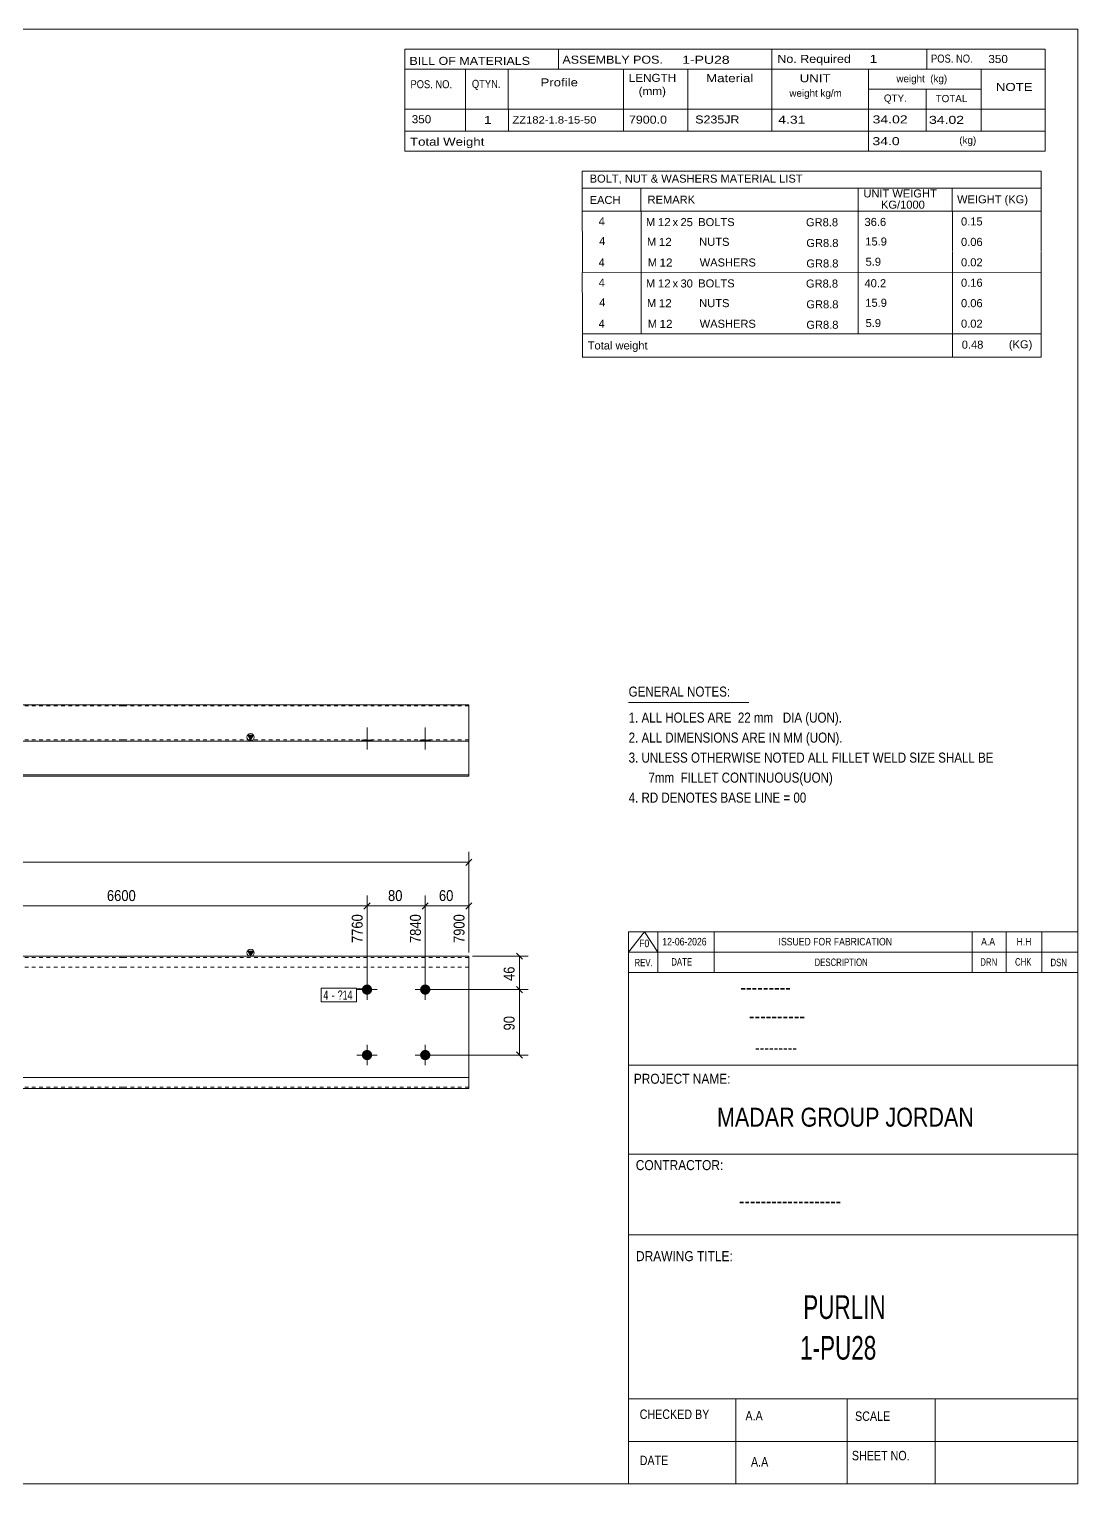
# Model space of a CAD drawing. Header units: millimetres. Extents: x 2 to 579, y 1 to 405.
# Drawn here: x 290.7 to 579, y 5 to 405 of the extents above; entities that cross this region are included whole.
import ezdxf

# ---------------------------------------------------------------- set-up
doc = ezdxf.new("R2010")
doc.units = ezdxf.units.MM
doc.linetypes.add('XKITLINE00', pattern=[0])
doc.linetypes.add('XKITLINE01', pattern=[4, 1, -1, 1, -1])
for name, color, linetype, lineweight in [('Bolt', 3, 'Continuous', 0), ('BoltMark', 7, 'Continuous', 0), ('Dimensions', 7, 'Continuous', 0), ('DrawingSheet', 5, 'Continuous', 0), ('OtherObjectType', 7, 'Continuous', 0), ('Part', 2, 'Continuous', 0)]:
    doc.layers.add(name, color=color, linetype=linetype, lineweight=lineweight)
doc.styles.add('@ARIAL_UNICODE_MS_BOLD', font='ARIAL.TTF')
doc.styles.add('ARIAL', font='ARIAL.TTF')
doc.styles.add('ARIAL_NARROW', font='ARIALN.TTF')
doc.styles.add('COMIC_SANS_MS_BOLD', font='COMICBD.TTF')
doc.styles.add('SWIS721_EX_BT', font='ARIAL.TTF')
doc.styles.add('SWISSE', font='ARIAL.TTF')

# ---------------------------------------------------------------- blocks, each defined once
blk = doc.blocks.new('*A1')
at = {"layer": 'Bolt'}
for points in [[(384.99, 140.88), (384.99, 140.84), (384.98, 140.81), (384.98, 140.77), (384.98, 140.74), (384.97, 140.7), (384.97, 140.67), (384.96, 140.64), (384.95, 140.6), (384.95, 140.57), (384.94, 140.54), (384.93, 140.5), (384.92, 140.47), (384.91, 140.44), (384.89, 140.41), (384.88, 140.37), (384.87, 140.34), (384.85, 140.31), (384.84, 140.28), (384.82, 140.25), (384.81, 140.22), (384.79, 140.19), (384.77, 140.16), (384.75, 140.13), (384.73, 140.1), (384.71, 140.08), (384.69, 140.05), (384.67, 140.02), (384.65, 140), (384.63, 139.97), (384.6, 139.94), (384.58, 139.92), (384.55, 139.9), (384.53, 139.87), (384.5, 139.85), (384.48, 139.83), (384.45, 139.81), (384.42, 139.79), (384.39, 139.77), (384.37, 139.75), (384.34, 139.73), (384.31, 139.71), (384.28, 139.69), (384.25, 139.68), (384.22, 139.66), (384.19, 139.64), (384.16, 139.63), (384.12, 139.62), (384.09, 139.6), (384.06, 139.59), (384.03, 139.58), (383.99, 139.57), (383.96, 139.56), (383.93, 139.55), (383.89, 139.54), (383.86, 139.54), (383.83, 139.53), (383.79, 139.53), (383.76, 139.52), (383.73, 139.52), (383.69, 139.51), (383.66, 139.51), (383.62, 139.51), (383.59, 139.51), (383.55, 139.51), (383.52, 139.51), (383.48, 139.51), (383.45, 139.52), (383.42, 139.52), (383.38, 139.53), (383.35, 139.53), (383.31, 139.54), (383.28, 139.54), (383.25, 139.55), (383.21, 139.56), (383.18, 139.57), (383.15, 139.58), (383.12, 139.59), (383.08, 139.6), (383.05, 139.62), (383.02, 139.63), (382.99, 139.64), (382.96, 139.66), (382.93, 139.68), (382.9, 139.69), (382.87, 139.71), (382.84, 139.73), (382.81, 139.75), (382.78, 139.77), (382.75, 139.79), (382.73, 139.81), (382.7, 139.83), (382.67, 139.85), (382.65, 139.87), (382.62, 139.9), (382.6, 139.92), (382.57, 139.94), (382.55, 139.97), (382.53, 140), (382.51, 140.02), (382.48, 140.05), (382.46, 140.08), (382.44, 140.1), (382.42, 140.13), (382.41, 140.16), (382.39, 140.19), (382.37, 140.22), (382.35, 140.25), (382.34, 140.28), (382.32, 140.31), (382.31, 140.34), (382.29, 140.37), (382.28, 140.41), (382.27, 140.44), (382.26, 140.47), (382.25, 140.5), (382.24, 140.54), (382.23, 140.57), (382.22, 140.6), (382.21, 140.64), (382.21, 140.67), (382.2, 140.7), (382.2, 140.74), (382.19, 140.77), (382.19, 140.81), (382.19, 140.84), (382.19, 140.88), (382.19, 140.91), (382.19, 140.94), (382.19, 140.98), (382.19, 141.01), (382.19, 141.05), (382.2, 141.08), (382.2, 141.12), (382.21, 141.15), (382.21, 141.18), (382.22, 141.22), (382.23, 141.25), (382.24, 141.28), (382.25, 141.32), (382.26, 141.35), (382.27, 141.38), (382.28, 141.41), (382.29, 141.45), (382.31, 141.48), (382.32, 141.51), (382.34, 141.54), (382.35, 141.57), (382.37, 141.6), (382.39, 141.63), (382.41, 141.66), (382.42, 141.69), (382.44, 141.72), (382.46, 141.74), (382.48, 141.77), (382.51, 141.8), (382.53, 141.82), (382.55, 141.85), (382.57, 141.88), (382.6, 141.9), (382.62, 141.92), (382.65, 141.95), (382.67, 141.97), (382.7, 141.99), (382.73, 142.01), (382.75, 142.03), (382.78, 142.05), (382.81, 142.07), (382.84, 142.09), (382.87, 142.11), (382.9, 142.13), (382.93, 142.14), (382.96, 142.16), (382.99, 142.18), (383.02, 142.19), (383.05, 142.2), (383.08, 142.22), (383.12, 142.23), (383.15, 142.24), (383.18, 142.25), (383.21, 142.26), (383.25, 142.27), (383.28, 142.28), (383.31, 142.28), (383.35, 142.29), (383.38, 142.29), (383.42, 142.3), (383.45, 142.3), (383.48, 142.31), (383.52, 142.31), (383.55, 142.31), (383.59, 142.31), (383.62, 142.31), (383.66, 142.31), (383.69, 142.31), (383.73, 142.3), (383.76, 142.3), (383.79, 142.29), (383.83, 142.29), (383.86, 142.28), (383.89, 142.28), (383.93, 142.27), (383.96, 142.26), (383.99, 142.25), (384.03, 142.24), (384.06, 142.23), (384.09, 142.22), (384.12, 142.2), (384.16, 142.19), (384.19, 142.18), (384.22, 142.16), (384.25, 142.14), (384.28, 142.13), (384.31, 142.11), (384.34, 142.09), (384.37, 142.07), (384.39, 142.05), (384.42, 142.03), (384.45, 142.01), (384.48, 141.99), (384.5, 141.97), (384.53, 141.95), (384.55, 141.92), (384.58, 141.9), (384.6, 141.88), (384.63, 141.85), (384.65, 141.82), (384.67, 141.8), (384.69, 141.77), (384.71, 141.74), (384.73, 141.72), (384.75, 141.69), (384.77, 141.66), (384.79, 141.63), (384.81, 141.6), (384.82, 141.57), (384.84, 141.54), (384.85, 141.51), (384.87, 141.48), (384.88, 141.45), (384.89, 141.41), (384.91, 141.38), (384.92, 141.35), (384.93, 141.32), (384.94, 141.28), (384.95, 141.25), (384.95, 141.22), (384.96, 141.18), (384.97, 141.15), (384.97, 141.12), (384.98, 141.08), (384.98, 141.05), (384.98, 141.01), (384.99, 140.98), (384.99, 140.94), (384.99, 140.91)], [(400.99, 140.88), (400.99, 140.84), (400.98, 140.81), (400.98, 140.77), (400.98, 140.74), (400.97, 140.7), (400.97, 140.67), (400.96, 140.64), (400.95, 140.6), (400.95, 140.57), (400.94, 140.54), (400.93, 140.5), (400.92, 140.47), (400.91, 140.44), (400.89, 140.41), (400.88, 140.37), (400.87, 140.34), (400.85, 140.31), (400.84, 140.28), (400.82, 140.25), (400.81, 140.22), (400.79, 140.19), (400.77, 140.16), (400.75, 140.13), (400.73, 140.1), (400.71, 140.08), (400.69, 140.05), (400.67, 140.02), (400.65, 140), (400.63, 139.97), (400.6, 139.94), (400.58, 139.92), (400.55, 139.9), (400.53, 139.87), (400.5, 139.85), (400.48, 139.83), (400.45, 139.81), (400.42, 139.79), (400.39, 139.77), (400.37, 139.75), (400.34, 139.73), (400.31, 139.71), (400.28, 139.69), (400.25, 139.68), (400.22, 139.66), (400.19, 139.64), (400.16, 139.63), (400.12, 139.62), (400.09, 139.6), (400.06, 139.59), (400.03, 139.58), (399.99, 139.57), (399.96, 139.56), (399.93, 139.55), (399.89, 139.54), (399.86, 139.54), (399.83, 139.53), (399.79, 139.53), (399.76, 139.52), (399.73, 139.52), (399.69, 139.51), (399.66, 139.51), (399.62, 139.51), (399.59, 139.51), (399.55, 139.51), (399.52, 139.51), (399.48, 139.51), (399.45, 139.52), (399.42, 139.52), (399.38, 139.53), (399.35, 139.53), (399.31, 139.54), (399.28, 139.54), (399.25, 139.55), (399.21, 139.56), (399.18, 139.57), (399.15, 139.58), (399.12, 139.59), (399.08, 139.6), (399.05, 139.62), (399.02, 139.63), (398.99, 139.64), (398.96, 139.66), (398.93, 139.68), (398.9, 139.69), (398.87, 139.71), (398.84, 139.73), (398.81, 139.75), (398.78, 139.77), (398.75, 139.79), (398.73, 139.81), (398.7, 139.83), (398.67, 139.85), (398.65, 139.87), (398.62, 139.9), (398.6, 139.92), (398.57, 139.94), (398.55, 139.97), (398.53, 140), (398.51, 140.02), (398.48, 140.05), (398.46, 140.08), (398.44, 140.1), (398.42, 140.13), (398.41, 140.16), (398.39, 140.19), (398.37, 140.22), (398.35, 140.25), (398.34, 140.28), (398.32, 140.31), (398.31, 140.34), (398.29, 140.37), (398.28, 140.41), (398.27, 140.44), (398.26, 140.47), (398.25, 140.5), (398.24, 140.54), (398.23, 140.57), (398.22, 140.6), (398.21, 140.64), (398.21, 140.67), (398.2, 140.7), (398.2, 140.74), (398.19, 140.77), (398.19, 140.81), (398.19, 140.84), (398.19, 140.88), (398.19, 140.91), (398.19, 140.94), (398.19, 140.98), (398.19, 141.01), (398.19, 141.05), (398.2, 141.08), (398.2, 141.12), (398.21, 141.15), (398.21, 141.18), (398.22, 141.22), (398.23, 141.25), (398.24, 141.28), (398.25, 141.32), (398.26, 141.35), (398.27, 141.38), (398.28, 141.41), (398.29, 141.45), (398.31, 141.48), (398.32, 141.51), (398.34, 141.54), (398.35, 141.57), (398.37, 141.6), (398.39, 141.63), (398.41, 141.66), (398.42, 141.69), (398.44, 141.72), (398.46, 141.74), (398.48, 141.77), (398.51, 141.8), (398.53, 141.82), (398.55, 141.85), (398.57, 141.88), (398.6, 141.9), (398.62, 141.92), (398.65, 141.95), (398.67, 141.97), (398.7, 141.99), (398.73, 142.01), (398.75, 142.03), (398.78, 142.05), (398.81, 142.07), (398.84, 142.09), (398.87, 142.11), (398.9, 142.13), (398.93, 142.14), (398.96, 142.16), (398.99, 142.18), (399.02, 142.19), (399.05, 142.2), (399.08, 142.22), (399.12, 142.23), (399.15, 142.24), (399.18, 142.25), (399.21, 142.26), (399.25, 142.27), (399.28, 142.28), (399.31, 142.28), (399.35, 142.29), (399.38, 142.29), (399.42, 142.3), (399.45, 142.3), (399.48, 142.31), (399.52, 142.31), (399.55, 142.31), (399.59, 142.31), (399.62, 142.31), (399.66, 142.31), (399.69, 142.31), (399.73, 142.3), (399.76, 142.3), (399.79, 142.29), (399.83, 142.29), (399.86, 142.28), (399.89, 142.28), (399.93, 142.27), (399.96, 142.26), (399.99, 142.25), (400.03, 142.24), (400.06, 142.23), (400.09, 142.22), (400.12, 142.2), (400.16, 142.19), (400.19, 142.18), (400.22, 142.16), (400.25, 142.14), (400.28, 142.13), (400.31, 142.11), (400.34, 142.09), (400.37, 142.07), (400.39, 142.05), (400.42, 142.03), (400.45, 142.01), (400.48, 141.99), (400.5, 141.97), (400.53, 141.95), (400.55, 141.92), (400.58, 141.9), (400.6, 141.88), (400.63, 141.85), (400.65, 141.82), (400.67, 141.8), (400.69, 141.77), (400.71, 141.74), (400.73, 141.72), (400.75, 141.69), (400.77, 141.66), (400.79, 141.63), (400.81, 141.6), (400.82, 141.57), (400.84, 141.54), (400.85, 141.51), (400.87, 141.48), (400.88, 141.45), (400.89, 141.41), (400.91, 141.38), (400.92, 141.35), (400.93, 141.32), (400.94, 141.28), (400.95, 141.25), (400.95, 141.22), (400.96, 141.18), (400.97, 141.15), (400.97, 141.12), (400.98, 141.08), (400.98, 141.05), (400.98, 141.01), (400.99, 140.98), (400.99, 140.94), (400.99, 140.91)], [(384.99, 122.88), (384.99, 122.84), (384.98, 122.81), (384.98, 122.77), (384.98, 122.74), (384.97, 122.7), (384.97, 122.67), (384.96, 122.64), (384.95, 122.6), (384.95, 122.57), (384.94, 122.54), (384.93, 122.5), (384.92, 122.47), (384.91, 122.44), (384.89, 122.41), (384.88, 122.37), (384.87, 122.34), (384.85, 122.31), (384.84, 122.28), (384.82, 122.25), (384.81, 122.22), (384.79, 122.19), (384.77, 122.16), (384.75, 122.13), (384.73, 122.1), (384.71, 122.08), (384.69, 122.05), (384.67, 122.02), (384.65, 122), (384.63, 121.97), (384.6, 121.94), (384.58, 121.92), (384.55, 121.9), (384.53, 121.87), (384.5, 121.85), (384.48, 121.83), (384.45, 121.81), (384.42, 121.79), (384.39, 121.77), (384.37, 121.75), (384.34, 121.73), (384.31, 121.71), (384.28, 121.69), (384.25, 121.68), (384.22, 121.66), (384.19, 121.64), (384.16, 121.63), (384.12, 121.62), (384.09, 121.6), (384.06, 121.59), (384.03, 121.58), (383.99, 121.57), (383.96, 121.56), (383.93, 121.55), (383.89, 121.54), (383.86, 121.54), (383.83, 121.53), (383.79, 121.53), (383.76, 121.52), (383.73, 121.52), (383.69, 121.51), (383.66, 121.51), (383.62, 121.51), (383.59, 121.51), (383.55, 121.51), (383.52, 121.51), (383.48, 121.51), (383.45, 121.52), (383.42, 121.52), (383.38, 121.53), (383.35, 121.53), (383.31, 121.54), (383.28, 121.54), (383.25, 121.55), (383.21, 121.56), (383.18, 121.57), (383.15, 121.58), (383.12, 121.59), (383.08, 121.6), (383.05, 121.62), (383.02, 121.63), (382.99, 121.64), (382.96, 121.66), (382.93, 121.68), (382.9, 121.69), (382.87, 121.71), (382.84, 121.73), (382.81, 121.75), (382.78, 121.77), (382.75, 121.79), (382.73, 121.81), (382.7, 121.83), (382.67, 121.85), (382.65, 121.87), (382.62, 121.9), (382.6, 121.92), (382.57, 121.94), (382.55, 121.97), (382.53, 122), (382.51, 122.02), (382.48, 122.05), (382.46, 122.08), (382.44, 122.1), (382.42, 122.13), (382.41, 122.16), (382.39, 122.19), (382.37, 122.22), (382.35, 122.25), (382.34, 122.28), (382.32, 122.31), (382.31, 122.34), (382.29, 122.37), (382.28, 122.41), (382.27, 122.44), (382.26, 122.47), (382.25, 122.5), (382.24, 122.54), (382.23, 122.57), (382.22, 122.6), (382.21, 122.64), (382.21, 122.67), (382.2, 122.7), (382.2, 122.74), (382.19, 122.77), (382.19, 122.81), (382.19, 122.84), (382.19, 122.88), (382.19, 122.91), (382.19, 122.94), (382.19, 122.98), (382.19, 123.01), (382.19, 123.05), (382.2, 123.08), (382.2, 123.12), (382.21, 123.15), (382.21, 123.18), (382.22, 123.22), (382.23, 123.25), (382.24, 123.28), (382.25, 123.32), (382.26, 123.35), (382.27, 123.38), (382.28, 123.41), (382.29, 123.45), (382.31, 123.48), (382.32, 123.51), (382.34, 123.54), (382.35, 123.57), (382.37, 123.6), (382.39, 123.63), (382.41, 123.66), (382.42, 123.69), (382.44, 123.72), (382.46, 123.74), (382.48, 123.77), (382.51, 123.8), (382.53, 123.82), (382.55, 123.85), (382.57, 123.88), (382.6, 123.9), (382.62, 123.92), (382.65, 123.95), (382.67, 123.97), (382.7, 123.99), (382.73, 124.01), (382.75, 124.03), (382.78, 124.05), (382.81, 124.07), (382.84, 124.09), (382.87, 124.11), (382.9, 124.13), (382.93, 124.14), (382.96, 124.16), (382.99, 124.18), (383.02, 124.19), (383.05, 124.2), (383.08, 124.22), (383.12, 124.23), (383.15, 124.24), (383.18, 124.25), (383.21, 124.26), (383.25, 124.27), (383.28, 124.28), (383.31, 124.28), (383.35, 124.29), (383.38, 124.29), (383.42, 124.3), (383.45, 124.3), (383.48, 124.31), (383.52, 124.31), (383.55, 124.31), (383.59, 124.31), (383.62, 124.31), (383.66, 124.31), (383.69, 124.31), (383.73, 124.3), (383.76, 124.3), (383.79, 124.29), (383.83, 124.29), (383.86, 124.28), (383.89, 124.28), (383.93, 124.27), (383.96, 124.26), (383.99, 124.25), (384.03, 124.24), (384.06, 124.23), (384.09, 124.22), (384.12, 124.2), (384.16, 124.19), (384.19, 124.18), (384.22, 124.16), (384.25, 124.14), (384.28, 124.13), (384.31, 124.11), (384.34, 124.09), (384.37, 124.07), (384.39, 124.05), (384.42, 124.03), (384.45, 124.01), (384.48, 123.99), (384.5, 123.97), (384.53, 123.95), (384.55, 123.92), (384.58, 123.9), (384.6, 123.88), (384.63, 123.85), (384.65, 123.82), (384.67, 123.8), (384.69, 123.77), (384.71, 123.74), (384.73, 123.72), (384.75, 123.69), (384.77, 123.66), (384.79, 123.63), (384.81, 123.6), (384.82, 123.57), (384.84, 123.54), (384.85, 123.51), (384.87, 123.48), (384.88, 123.45), (384.89, 123.41), (384.91, 123.38), (384.92, 123.35), (384.93, 123.32), (384.94, 123.28), (384.95, 123.25), (384.95, 123.22), (384.96, 123.18), (384.97, 123.15), (384.97, 123.12), (384.98, 123.08), (384.98, 123.05), (384.98, 123.01), (384.99, 122.98), (384.99, 122.94), (384.99, 122.91)], [(400.99, 122.88), (400.99, 122.84), (400.98, 122.81), (400.98, 122.77), (400.98, 122.74), (400.97, 122.7), (400.97, 122.67), (400.96, 122.64), (400.95, 122.6), (400.95, 122.57), (400.94, 122.54), (400.93, 122.5), (400.92, 122.47), (400.91, 122.44), (400.89, 122.41), (400.88, 122.37), (400.87, 122.34), (400.85, 122.31), (400.84, 122.28), (400.82, 122.25), (400.81, 122.22), (400.79, 122.19), (400.77, 122.16), (400.75, 122.13), (400.73, 122.1), (400.71, 122.08), (400.69, 122.05), (400.67, 122.02), (400.65, 122), (400.63, 121.97), (400.6, 121.94), (400.58, 121.92), (400.55, 121.9), (400.53, 121.87), (400.5, 121.85), (400.48, 121.83), (400.45, 121.81), (400.42, 121.79), (400.39, 121.77), (400.37, 121.75), (400.34, 121.73), (400.31, 121.71), (400.28, 121.69), (400.25, 121.68), (400.22, 121.66), (400.19, 121.64), (400.16, 121.63), (400.12, 121.62), (400.09, 121.6), (400.06, 121.59), (400.03, 121.58), (399.99, 121.57), (399.96, 121.56), (399.93, 121.55), (399.89, 121.54), (399.86, 121.54), (399.83, 121.53), (399.79, 121.53), (399.76, 121.52), (399.73, 121.52), (399.69, 121.51), (399.66, 121.51), (399.62, 121.51), (399.59, 121.51), (399.55, 121.51), (399.52, 121.51), (399.48, 121.51), (399.45, 121.52), (399.42, 121.52), (399.38, 121.53), (399.35, 121.53), (399.31, 121.54), (399.28, 121.54), (399.25, 121.55), (399.21, 121.56), (399.18, 121.57), (399.15, 121.58), (399.12, 121.59), (399.08, 121.6), (399.05, 121.62), (399.02, 121.63), (398.99, 121.64), (398.96, 121.66), (398.93, 121.68), (398.9, 121.69), (398.87, 121.71), (398.84, 121.73), (398.81, 121.75), (398.78, 121.77), (398.75, 121.79), (398.73, 121.81), (398.7, 121.83), (398.67, 121.85), (398.65, 121.87), (398.62, 121.9), (398.6, 121.92), (398.57, 121.94), (398.55, 121.97), (398.53, 122), (398.51, 122.02), (398.48, 122.05), (398.46, 122.08), (398.44, 122.1), (398.42, 122.13), (398.41, 122.16), (398.39, 122.19), (398.37, 122.22), (398.35, 122.25), (398.34, 122.28), (398.32, 122.31), (398.31, 122.34), (398.29, 122.37), (398.28, 122.41), (398.27, 122.44), (398.26, 122.47), (398.25, 122.5), (398.24, 122.54), (398.23, 122.57), (398.22, 122.6), (398.21, 122.64), (398.21, 122.67), (398.2, 122.7), (398.2, 122.74), (398.19, 122.77), (398.19, 122.81), (398.19, 122.84), (398.19, 122.88), (398.19, 122.91), (398.19, 122.94), (398.19, 122.98), (398.19, 123.01), (398.19, 123.05), (398.2, 123.08), (398.2, 123.12), (398.21, 123.15), (398.21, 123.18), (398.22, 123.22), (398.23, 123.25), (398.24, 123.28), (398.25, 123.32), (398.26, 123.35), (398.27, 123.38), (398.28, 123.41), (398.29, 123.45), (398.31, 123.48), (398.32, 123.51), (398.34, 123.54), (398.35, 123.57), (398.37, 123.6), (398.39, 123.63), (398.41, 123.66), (398.42, 123.69), (398.44, 123.72), (398.46, 123.74), (398.48, 123.77), (398.51, 123.8), (398.53, 123.82), (398.55, 123.85), (398.57, 123.88), (398.6, 123.9), (398.62, 123.92), (398.65, 123.95), (398.67, 123.97), (398.7, 123.99), (398.73, 124.01), (398.75, 124.03), (398.78, 124.05), (398.81, 124.07), (398.84, 124.09), (398.87, 124.11), (398.9, 124.13), (398.93, 124.14), (398.96, 124.16), (398.99, 124.18), (399.02, 124.19), (399.05, 124.2), (399.08, 124.22), (399.12, 124.23), (399.15, 124.24), (399.18, 124.25), (399.21, 124.26), (399.25, 124.27), (399.28, 124.28), (399.31, 124.28), (399.35, 124.29), (399.38, 124.29), (399.42, 124.3), (399.45, 124.3), (399.48, 124.31), (399.52, 124.31), (399.55, 124.31), (399.59, 124.31), (399.62, 124.31), (399.66, 124.31), (399.69, 124.31), (399.73, 124.3), (399.76, 124.3), (399.79, 124.29), (399.83, 124.29), (399.86, 124.28), (399.89, 124.28), (399.93, 124.27), (399.96, 124.26), (399.99, 124.25), (400.03, 124.24), (400.06, 124.23), (400.09, 124.22), (400.12, 124.2), (400.16, 124.19), (400.19, 124.18), (400.22, 124.16), (400.25, 124.14), (400.28, 124.13), (400.31, 124.11), (400.34, 124.09), (400.37, 124.07), (400.39, 124.05), (400.42, 124.03), (400.45, 124.01), (400.48, 123.99), (400.5, 123.97), (400.53, 123.95), (400.55, 123.92), (400.58, 123.9), (400.6, 123.88), (400.63, 123.85), (400.65, 123.82), (400.67, 123.8), (400.69, 123.77), (400.71, 123.74), (400.73, 123.72), (400.75, 123.69), (400.77, 123.66), (400.79, 123.63), (400.81, 123.6), (400.82, 123.57), (400.84, 123.54), (400.85, 123.51), (400.87, 123.48), (400.88, 123.45), (400.89, 123.41), (400.91, 123.38), (400.92, 123.35), (400.93, 123.32), (400.94, 123.28), (400.95, 123.25), (400.95, 123.22), (400.96, 123.18), (400.97, 123.15), (400.97, 123.12), (400.98, 123.08), (400.98, 123.05), (400.98, 123.01), (400.99, 122.98), (400.99, 122.94), (400.99, 122.91)]]:
    blk.add_hatch(color=3, dxfattribs=at).paths.add_polyline_path(points, flags=17)
at = {"layer": 'Bolt', "color": 3, "linetype": 'XKITLINE00', "lineweight": 0}
for p, q in [((386.39, 140.91), (380.79, 140.91)), ((383.59, 143.71), (383.59, 138.11)), ((402.39, 140.91), (396.79, 140.91)), ((399.59, 143.71), (399.59, 138.11)), ((383.59, 125.71), (383.59, 120.11)), ((399.59, 125.71), (399.59, 120.11)), ((386.39, 122.91), (380.79, 122.91)), ((402.39, 122.91), (396.79, 122.91))]:
    blk.add_line(p, q, dxfattribs=at)
blk = doc.blocks.new('*A4')
at = {"layer": 'Part'}
blk.add_hatch(color=2, dxfattribs=at).paths.add_polyline_path([(350.79, 151.51), (352.39, 151.51), (351.59, 150.11)], flags=17)
at = {"layer": 'Part', "color": 2, "linetype": 'XKITLINE00', "lineweight": 0}
for p, q in [((17.5, 113.71), (17.5, 150.11)), ((316.49, 150.11), (17.5, 150.11)), ((411.59, 150.11), (316.59, 150.11)), ((351.59, 150.11), (350.79, 151.51)), ((350.79, 151.51), (352.39, 151.51)), ((352.39, 151.51), (351.59, 150.11)), ((411.59, 150.11), (411.59, 113.71)), ((316.49, 116.71), (17.5, 116.71)), ((411.59, 116.71), (316.59, 116.71)), ((17.5, 113.71), (316.49, 113.71)), ((316.59, 113.71), (411.59, 113.71))]:
    blk.add_line(p, q, dxfattribs=at)
at = {"layer": 'Part', "color": 7, "linetype": 'XKITLINE01', "lineweight": 0}
for p, q in [((316.49, 149.75), (17.5, 149.75)), ((411.59, 149.75), (316.59, 149.75)), ((316.49, 147.11), (17.5, 147.11)), ((411.59, 147.11), (316.59, 147.11)), ((316.49, 114.07), (17.5, 114.07)), ((411.59, 114.07), (316.59, 114.07))]:
    blk.add_line(p, q, dxfattribs=at)
at = {"layer": 'Part', "color": 2, "linetype": 'XKITLINE00', "lineweight": 0}
blk.add_circle((351.59, 151.01), 1, dxfattribs=at)
blk = doc.blocks.new('*A5')
at = {"layer": 'Bolt'}
for points in [[(382.19, 209.25), (382.19, 209.61), (384.99, 209.61), (384.99, 209.25)], [(382.19, 209.25), (382.19, 209.61), (384.99, 209.61), (384.99, 209.25)], [(398.19, 209.25), (398.19, 209.61), (400.99, 209.61), (400.99, 209.25)], [(398.19, 209.25), (398.19, 209.61), (400.99, 209.61), (400.99, 209.25)]]:
    blk.add_hatch(color=3, dxfattribs=at).paths.add_polyline_path(points, flags=17)
at = {"layer": 'Bolt', "color": 3, "linetype": 'XKITLINE00', "lineweight": 0}
for p, q in [((383.59, 212.93), (383.59, 206.93)), ((383.59, 212.93), (383.59, 206.93)), ((399.59, 212.93), (399.59, 206.93)), ((399.59, 212.93), (399.59, 206.93)), ((382.19, 209.61), (382.19, 209.25)), ((382.19, 209.61), (382.19, 209.25)), ((384.99, 209.61), (384.99, 209.25)), ((384.99, 209.61), (384.99, 209.25)), ((398.19, 209.61), (398.19, 209.25)), ((398.19, 209.61), (398.19, 209.25)), ((400.99, 209.61), (400.99, 209.25)), ((400.99, 209.61), (400.99, 209.25))]:
    blk.add_line(p, q, dxfattribs=at)
blk = doc.blocks.new('*A8')
at = {"layer": 'Part'}
blk.add_hatch(color=2, dxfattribs=at).paths.add_polyline_path([(350.79, 210.83), (352.39, 210.83), (351.59, 209.43)], flags=17)
at = {"layer": 'Part', "color": 2, "linetype": 'XKITLINE00', "lineweight": 0}
for p, q in [((17.5, 219.25), (17.5, 209.25)), ((17.5, 219.25), (316.49, 219.25)), ((316.59, 219.25), (411.59, 219.25)), ((411.59, 219.25), (411.59, 209.25)), ((17.5, 209.25), (17.5, 199.61)), ((316.49, 209.25), (17.5, 209.25)), ((411.59, 209.25), (316.59, 209.25)), ((351.59, 209.43), (350.79, 210.83)), ((350.79, 210.83), (352.39, 210.83)), ((352.39, 210.83), (351.59, 209.43)), ((411.59, 199.61), (411.59, 209.25)), ((316.49, 199.97), (17.5, 199.97)), ((17.5, 199.61), (316.49, 199.61)), ((411.59, 199.97), (316.59, 199.97)), ((316.59, 199.61), (411.59, 199.61))]:
    blk.add_line(p, q, dxfattribs=at)
at = {"layer": 'Part', "color": 7, "linetype": 'XKITLINE01', "lineweight": 0}
for p, q in [((316.49, 218.89), (17.5, 218.89)), ((411.59, 218.89), (316.59, 218.89)), ((316.49, 209.61), (17.5, 209.61)), ((411.59, 209.61), (316.59, 209.61))]:
    blk.add_line(p, q, dxfattribs=at)
at = {"layer": 'Part', "color": 2, "linetype": 'XKITLINE00', "lineweight": 0}
blk.add_circle((351.59, 210.33), 1, dxfattribs=at)
blk = doc.blocks.new('*A9')
at = {"layer": 'DrawingSheet', "color": 5, "linetype": 'XKITLINE00', "lineweight": 0}
for p, q in [((579, 405), (5, 405)), ((5, 405), (5, 5)), ((579, 5), (579, 405)), ((5, 5), (579, 5))]:
    blk.add_line(p, q, dxfattribs=at)
at = {"layer": 'DrawingSheet', "color": 5, "style": 'ARIAL', "width": 0.85}
blk.add_text('Tekla structures', height=2, rotation=90, dxfattribs=at).set_placement((4.5, 5.5))
blk = doc.blocks.new('*A10')
at = {"layer": 'OtherObjectType', "color": 7, "linetype": 'XKITLINE00', "lineweight": 0}
for p, q in [((442.76, 365.95), (442.75, 354.95)), ((442.76, 365.95), (568.88, 365.95)), ((568.88, 365.95), (568.88, 354.95)), ((442.75, 361.3), (568.88, 361.3)), ((458.87, 361.31), (458.87, 354.95)), ((518.57, 361.31), (518.57, 354.95)), ((544.47, 361.29), (544.47, 354.95)), ((442.76, 354.92), (442.76, 349.42)), ((442.77, 354.95), (568.88, 354.95)), ((458.92, 354.95), (458.92, 349.33)), ((518.57, 354.95), (518.57, 349.33)), ((544.5, 354.95), (544.5, 349.45)), ((568.88, 354.95), (568.88, 349.45)), ((442.79, 349.33), (442.79, 343.72)), ((458.95, 349.33), (458.95, 343.71)), ((518.57, 349.33), (518.57, 343.71)), ((544.5, 349.33), (544.5, 343.83)), ((568.88, 349.33), (568.88, 343.83)), ((442.79, 343.7), (442.79, 338.13)), ((458.95, 343.71), (458.95, 338.09)), ((518.57, 343.71), (518.57, 338.09)), ((544.5, 343.71), (544.5, 338.1)), ((568.88, 343.71), (568.88, 338.1)), ((568.88, 338.1), (442.75, 338.13)), ((442.76, 338.06), (442.76, 332.56)), ((458.92, 338.09), (458.92, 332.47)), ((518.57, 338.09), (518.57, 332.47)), ((544.5, 338.09), (544.5, 332.59)), ((568.88, 338.09), (568.88, 332.59)), ((442.79, 332.47), (442.79, 326.86)), ((458.95, 332.47), (458.95, 326.86)), ((518.57, 332.47), (518.57, 326.86)), ((544.5, 332.47), (544.5, 326.97)), ((568.88, 332.47), (568.88, 326.97)), ((442.79, 326.84), (442.79, 321.27)), ((458.95, 326.85), (458.95, 321.24)), ((518.57, 326.86), (518.57, 321.24)), ((544.5, 326.85), (544.5, 321.25)), ((568.88, 326.85), (568.88, 321.24)), ((568.88, 321.24), (442.75, 321.27)), ((442.78, 321.24), (442.78, 314.83)), ((442.85, 321.23), (568.87, 321.24)), ((544.5, 321.2), (544.5, 314.79)), ((568.87, 321.21), (568.87, 314.79)), ((442.77, 314.79), (568.87, 314.79))]:
    blk.add_line(p, q, dxfattribs=at)
at = {"layer": 'OtherObjectType', "color": 7, "style": 'ARIAL_NARROW'}
for s, width, p in [('BOLT, NUT & WASHERS MATERIAL LIST', 1.211571, (444.79, 362.79)), ('UNIT WEIGHT', 1.211571, (520.03, 358.72)), ('EACH', 1.211571, (444.78, 356.92)), ('REMARK', 1.211571, (460.7, 357.01)), (' KG/1000', 1.211571, (524.02, 355.63)), ('WEIGHT (KG)', 1.211571, (545.78, 357.1)), ('4', 1.211571, (447.26, 351.05)), ('M', 1.211571, (460.26, 350.85)), ('12', 1.275, (463.5, 350.83)), ('x', 1.211571, (467.58, 350.83)), ('25', 1.211571, (469.76, 350.82)), ('BOLTS', 1.211571, (474.63, 350.84)), ('GR8.8', 1.211571, (504.25, 350.79)), ('36.6', 1.211571, (520.34, 350.88)), ('0.15', 1.211571, (546.87, 351.01)), ('4', 1.211571, (447.4, 345.61)), ('M', 1.211571, (460.54, 345.41)), ('12', 1.275, (463.78, 345.39)), ('NUTS', 1.211571, (474.91, 345.41)), ('GR8.8', 1.211571, (504.35, 345.09)), ('15.9', 1.211571, (520.56, 345.5)), ('0.06', 1.211571, (546.87, 345.39)), ('4', 1.211571, (447.24, 339.74)), ('M', 1.211571, (460.76, 339.74)), ('12', 1.275, (464, 339.72)), ('WASHERS', 1.211571, (475.04, 339.73)), ('GR8.8', 1.211571, (504.35, 339.47)), ('5.9', 1.211571, (520.64, 339.94)), ('0.02', 1.211571, (546.87, 339.78)), ('4', 1.211571, (447.26, 334.2)), ('M', 1.211571, (460.26, 333.99)), ('12', 1.275, (463.5, 333.97)), ('30', 1.211571, (469.76, 333.96)), ('BOLTS', 1.211571, (474.63, 333.98)), ('GR8.8', 1.211571, (504.25, 333.93)), ('40.2', 1.211571, (520.34, 334.02)), ('0.16', 1.211571, (546.87, 334.16)), ('x', 1.211571, (467.58, 333.97)), ('4', 1.211571, (447.4, 328.75)), ('M', 1.211571, (460.54, 328.56)), ('12', 1.275, (463.78, 328.54)), ('NUTS', 1.211571, (474.91, 328.55)), ('GR8.8', 1.211571, (504.35, 328.23)), ('15.9', 1.211571, (520.56, 328.65)), ('0.06', 1.211571, (546.87, 328.54)), ('4', 1.211571, (447.24, 322.88)), ('M', 1.211571, (460.76, 322.88)), ('12', 1.275, (464, 322.86)), ('WASHERS', 1.211571, (475.04, 322.88)), ('GR8.8', 1.211571, (504.35, 322.61)), ('5.9', 1.211571, (520.64, 323.08)), ('0.02', 1.211571, (546.87, 322.92)), ('Total weight', 1.211571, (444.26, 316.91)), ('0.48', 1.211571, (547.07, 317.14)), ('(KG)', 1.211571, (560.02, 317.24))]:
    blk.add_text(s, height=2.2, dxfattribs=dict(at, width=width)).set_placement(p)
blk = doc.blocks.new('*A11')
at = {"layer": 'OtherObjectType', "color": 7, "linetype": 'XKITLINE00', "lineweight": 0}
blk.add_line((455.5, 219.82), (488.5, 219.82), dxfattribs=at)
at = {"layer": 'OtherObjectType', "color": 7, "style": 'ARIAL_NARROW', "width": 1.008832}
for s, p in [('GENERAL NOTES:', (455.5, 221.47)), ('1. ALL HOLES ARE  22 mm   DIA (UON).', (455.5, 214.32)), ('2. ALL DIMENSIONS ARE IN MM (UON).', (455.5, 208.82)), ('3. UNLESS OTHERWISE NOTED ALL FILLET WELD SIZE SHALL BE', (455.5, 203.32)), ('7mm  FILLET CONTINUOUS(UON)', (460.95, 197.82)), ('4. RD DENOTES BASE LINE = 00', (455.5, 192.32))]:
    blk.add_text(s, height=2.75, dxfattribs=at).set_placement(p)
blk = doc.blocks.new('*A12')
at = {"layer": 'OtherObjectType', "color": 7, "linetype": 'XKITLINE00', "lineweight": 0}
for p, q in [((455.5, 156.76), (579, 156.76)), ((455.5, 151.21), (459.82, 156.76)), ((455.5, 151.21), (455.5, 156.76)), ((459.82, 156.76), (463.53, 151.21)), ((463.53, 151.21), (463.53, 156.76)), ((478.97, 151.21), (478.97, 156.76)), ((549.98, 151.21), (549.98, 156.76)), ((559.24, 151.21), (559.24, 156.76)), ((569.12, 151.21), (569.12, 156.76)), ((579, 151.21), (579, 156.76)), ((455.5, 151.21), (579, 151.21)), ((455.5, 145.65), (455.5, 151.21)), ((459.21, 151.21), (579, 151.21)), ((463.53, 145.65), (463.53, 151.21)), ((478.97, 145.65), (478.97, 151.21)), ((549.98, 145.65), (549.98, 151.21)), ((559.24, 145.65), (559.24, 151.21)), ((569.12, 145.65), (569.12, 151.21)), ((579, 145.65), (579, 151.21))]:
    blk.add_line(p, q, dxfattribs=at)
at = {"layer": 'OtherObjectType', "color": 7, "style": 'ARIAL_NARROW'}
for s, height, width, p in [('F0', 2.058, 1.008832, (458.4, 152.59)), ('12-06-2026', 2.058, 1.008832, (464.76, 153.06)), ('ISSUED FOR FABRICATION', 2.0583, 1.008832, (496.71, 153.06)), ('A.A', 2.058, 1.008832, (552.4, 153.06)), ('H.H', 2.058, 1.008832, (562.13, 153.06)), ('REV.', 2.058, 0.907949, (457.13, 147.31)), ('DATE', 2.058, 0.907949, (467.23, 147.5)), ('DESCRIPTION', 2.0583, 0.907949, (506.61, 147.39)), ('DRN', 2.058, 0.907949, (552.17, 147.47)), ('CHK', 2.058, 0.907949, (561.72, 147.5)), ('DSN', 2.058, 0.907949, (571.47, 147.35))]:
    blk.add_text(s, height=height, dxfattribs=dict(at, width=width)).set_placement(p)
blk = doc.blocks.new('*A14')
at = {"layer": 'OtherObjectType', "color": 2, "linetype": 'XKITLINE00', "lineweight": 0}
for p, q in [((455.5, 145.65), (579, 145.65)), ((455.5, 5), (455.5, 145.64)), ((578.98, 145.64), (579, 5)), ((579, 120.14), (455.5, 120.14)), ((455.5, 95.63), (579, 95.63)), ((579, 73.49), (455.5, 73.49)), ((579, 28.4), (455.5, 28.4)), ((484.94, 28.4), (484.94, 5)), ((515.62, 5), (515.62, 28.4)), ((539.75, 5), (539.75, 28.4)), ((579, 16.7), (455.5, 16.7)), ((579, 5), (455.5, 5))]:
    blk.add_line(p, q, dxfattribs=at)
at = {"layer": 'OtherObjectType', "color": 4, "style": '@ARIAL_UNICODE_MS_BOLD', "width": 0.85}
blk.add_text('---------', height=3.9, dxfattribs=at).set_placement((486.23, 139.59))
at = {"layer": 'OtherObjectType', "color": 7, "style": 'ARIAL', "width": 0.85}
for s, height, p in [('----------', 3.9, (488.56, 131.77)), ('---------', 3.25, (490.21, 123.31))]:
    blk.add_text(s, height=height, dxfattribs=at).set_placement(p)
at = {"layer": 'OtherObjectType', "color": 3, "width": 0.85}
for s, style, p in [('PROJECT NAME:', 'SWIS721_EX_BT', (456.92, 115.01)), ('CONTRACTOR:', 'SWISSE', (457.47, 91.27)), ('DRAWING TITLE:', 'SWIS721_EX_BT', (457.53, 66.24))]:
    blk.add_text(s, height=2.7618, dxfattribs=dict(at, style=style)).set_placement(p)
at = {"layer": 'OtherObjectType', "color": 7, "width": 0.85}
for s, height, p in [('MADAR GROUP JORDAN', 5.2, (479.79, 103.23)), ('CHECKED BY', 2.592, (458.53, 22.86)), ('A.A', 2.592, (487.61, 22.45)), ('SCALE', 2.592, (517.74, 22.33)), ('DATE', 2.592, (458.54, 10.16)), ('A.A', 2.592, (489.14, 9.76)), ('SHEET NO.', 2.592, (516.87, 11.49))]:
    blk.add_text(s, height=height, dxfattribs=at).set_placement(p)
at = {"layer": 'OtherObjectType', "color": 1}
for s, height, style, width, p in [('-------------------', 3.9, 'COMIC_SANS_MS_BOLD', 0.85, (485.87, 80.86)), ('PURLIN', 6.5, 'ARIAL', 0.68, (503.5, 50.37)), ('1-PU28', 6.5, 'ARIAL', 0.68, (502.64, 39.17))]:
    blk.add_text(s, height=height, dxfattribs=dict(at, style=style, width=width)).set_placement(p)
blk = doc.blocks.new('*A15')
at = {"layer": 'OtherObjectType', "color": 7, "linetype": 'XKITLINE00', "lineweight": 0}
for p, q in [((393.98, 399.5), (569.98, 399.5)), ((393.98, 399.5), (393.98, 388.5)), ((436.26, 399.42), (436.26, 393.87)), ((494.85, 394), (494.85, 399.5)), ((537.43, 393.96), (537.43, 399.42)), ((569.98, 394), (569.98, 399.5)), ((393.98, 394), (569.98, 394)), ((410.64, 394), (410.64, 383)), ((422.4, 393.98), (422.4, 383.03)), ((454.12, 393.99), (454.13, 383)), ((471.78, 393.98), (471.78, 383)), ((494.85, 393.98), (494.85, 383)), ((521.43, 394), (521.43, 383)), ((552.42, 394), (552.42, 383)), ((569.98, 394), (569.98, 388.5)), ((393.98, 388.5), (393.98, 383)), ((521.45, 388.52), (552.45, 388.52)), ((537.28, 388.52), (537.28, 383)), ((569.98, 388.5), (569.98, 383)), ((393.98, 383), (569.98, 383)), ((393.98, 383), (393.98, 376.95)), ((410.63, 383), (410.63, 376.95)), ((422.44, 382.99), (422.44, 376.95)), ((454.12, 383), (454.11, 376.95)), ((471.79, 383), (471.79, 376.95)), ((494.87, 383), (494.87, 376.95)), ((521.44, 383), (521.44, 376.95)), ((537.33, 382.95), (537.33, 376.95)), ((552.43, 383), (552.43, 376.95)), ((569.98, 383), (569.98, 376.95)), ((393.98, 376.95), (569.98, 376.95)), ((393.98, 376.95), (393.98, 371.45)), ((521.44, 376.95), (521.44, 371.45)), ((569.98, 376.95), (569.98, 371.45)), ((393.98, 371.45), (569.98, 371.45))]:
    blk.add_line(p, q, dxfattribs=at)
at = {"layer": 'OtherObjectType', "color": 7, "style": 'ARIAL_NARROW'}
for s, height, width, p in [('BILL OF MATERIALS', 2.2, 1.36, (395.25, 395.16)), ('ASSEMBLY POS.', 2.2, 1.36, (437.3, 395.5)), ('1-PU28', 2.2, 1.525501, (470.23, 395.46)), ('No. Required', 2.2, 1.36, (496.39, 395.72)), ('1', 2.2, 1.525501, (521.75, 395.72)), ('POS. NO.', 2.2, 1.02, (538.63, 395.79)), ('350', 2.2, 1.270501, (554.4, 395.69)), ('LENGTH', 2.2, 1.275, (455.54, 390.49)), ('Material', 2.2, 1.445, (476.81, 390.41)), ('UNIT', 2.2, 1.445, (502.52, 390.4)), ('weight  (kg)', 1.98, 1.19, (529.11, 390.39)), ('POS. NO.', 2.2, 1.02, (395.53, 388.74)), ('QTYN.', 2.2, 1.02, (412.42, 388.84)), ('Profile', 2.2, 1.445, (431.26, 389.25)), ('(mm)', 2.2, 1.275, (458.26, 386.86)), ('weight kg/m', 1.98, 1.19, (499.69, 386.4)), ('NOTE', 2.2, 1.445, (556.44, 387.99)), ('QTY.', 1.98, 1.19, (525.68, 385.03)), ('TOTAL', 1.98, 1.19, (539.9, 384.91)), ('350', 2.2, 1.270501, (395.89, 379.12)), ('1', 2.2, 1.525501, (415.71, 378.91)), ('ZZ182-1.8-15-50', 1.98, 1.355501, (423.56, 379.04)), ('7900.0', 2.2, 1.355501, (455.59, 379.01)), ('S235JR', 2.2, 1.355501, (473.81, 379.05)), ('4.31', 2.2, 1.525501, (496.62, 378.99)), ('34.02', 2.2, 1.525501, (522.57, 379.07)), ('34.02', 2.2, 1.525501, (538.08, 378.94)), ('Total Weight', 2.2, 1.445, (395.4, 372.94)), ('34.0', 2.2, 1.525501, (522.52, 373.09)), ('(kg)', 1.98, 1.19, (546.4, 373.46))]:
    blk.add_text(s, height=height, dxfattribs=dict(at, width=width)).set_placement(p)
blk = doc.blocks.new('*A19')
at = {"layer": 'Dimensions', "color": 7, "linetype": 'XKITLINE00', "lineweight": 0}
for p, q in [((400.59, 140.91), (427.9, 140.91)), ((424.65, 141.76), (426.35, 140.06)), ((425.5, 122.91), (425.5, 140.91)), ((400.59, 122.91), (427.9, 122.91)), ((424.65, 123.76), (426.35, 122.06))]:
    blk.add_line(p, q, dxfattribs=at)
at = {"layer": 'Dimensions', "color": 3}
for p in [(425.5, 140.91), (425.5, 122.91)]:
    blk.add_point(p, dxfattribs=at)
at = {"layer": 'Dimensions', "color": 3, "style": 'ARIAL', "width": 0.85}
blk.add_text('90', height=3, rotation=90.0002, dxfattribs=at).set_placement((424.15, 129.68))
blk = doc.blocks.new('*A20')
at = {"layer": 'Dimensions', "color": 7, "linetype": 'XKITLINE00', "lineweight": 0}
for p, q in [((412.59, 150.11), (427.9, 150.11)), ((424.65, 150.96), (426.35, 149.26)), ((425.5, 140.91), (425.5, 150.11)), ((400.59, 140.91), (427.9, 140.91)), ((424.65, 141.76), (426.35, 140.06))]:
    blk.add_line(p, q, dxfattribs=at)
at = {"layer": 'Dimensions', "color": 3}
for p in [(425.5, 150.11), (425.5, 140.91)]:
    blk.add_point(p, dxfattribs=at)
at = {"layer": 'Dimensions', "color": 3, "style": 'ARIAL', "width": 0.85}
blk.add_text('46', height=3, rotation=90.0002, dxfattribs=at).set_placement((424.15, 143.28))
blk = doc.blocks.new('*A21')
at = {"layer": 'Dimensions', "color": 7, "linetype": 'XKITLINE00', "lineweight": 0}
for p, q in [((18.35, 176.76), (16.65, 175.06)), ((17.5, 151.11), (17.5, 178.76)), ((412.44, 176.76), (410.74, 175.06)), ((411.59, 151.11), (411.59, 178.76)), ((17.5, 175.91), (411.59, 175.91))]:
    blk.add_line(p, q, dxfattribs=at)
at = {"layer": 'Dimensions', "color": 3}
for p in [(17.5, 175.91), (411.59, 175.91)]:
    blk.add_point(p, dxfattribs=at)
at = {"layer": 'Dimensions', "color": 3, "style": 'ARIAL', "width": 0.85}
blk.add_text('7900', height=3, dxfattribs=at).set_placement((210.09, 177.26))
blk = doc.blocks.new('*A26')
at = {"layer": 'Dimensions', "color": 7, "linetype": 'XKITLINE00', "lineweight": 0}
for p, q in [((250.35, 164.76), (248.65, 163.06)), ((249.5, 141.91), (249.5, 166.76)), ((384.44, 164.76), (382.74, 163.06)), ((383.59, 141.91), (383.59, 166.76)), ((249.5, 163.91), (383.59, 163.91))]:
    blk.add_line(p, q, dxfattribs=at)
at = {"layer": 'Dimensions', "color": 3}
for p in [(249.5, 163.91), (383.59, 163.91)]:
    blk.add_point(p, dxfattribs=at)
at = {"layer": 'Dimensions', "color": 3, "style": 'ARIAL', "width": 0.85}
blk.add_text('6600', height=3, dxfattribs=at).set_placement((312.09, 165.26))
blk.add_text('7760', height=3, rotation=90.0002, dxfattribs=at).set_placement((382.39, 153.71))
blk = doc.blocks.new('*A27')
at = {"layer": 'Dimensions', "color": 7, "linetype": 'XKITLINE00', "lineweight": 0}
for p, q in [((384.44, 164.76), (382.74, 163.06)), ((383.59, 141.91), (383.59, 166.76)), ((400.44, 164.76), (398.74, 163.06)), ((399.59, 141.91), (399.59, 166.76)), ((383.59, 163.91), (399.59, 163.91))]:
    blk.add_line(p, q, dxfattribs=at)
at = {"layer": 'Dimensions', "color": 3}
for p in [(383.59, 163.91), (399.59, 163.91)]:
    blk.add_point(p, dxfattribs=at)
at = {"layer": 'Dimensions', "color": 3, "style": 'ARIAL', "width": 0.85}
blk.add_text('80', height=3, dxfattribs=at).set_placement((389.36, 165.26))
blk.add_text('7840', height=3, rotation=90.0002, dxfattribs=at).set_placement((398.39, 153.71))
blk = doc.blocks.new('*A28')
at = {"layer": 'Dimensions', "color": 7, "linetype": 'XKITLINE00', "lineweight": 0}
for p, q in [((400.44, 164.76), (398.74, 163.06)), ((399.59, 141.91), (399.59, 166.76)), ((412.44, 164.76), (410.74, 163.06)), ((411.59, 151.11), (411.59, 166.76)), ((399.59, 163.91), (411.59, 163.91))]:
    blk.add_line(p, q, dxfattribs=at)
at = {"layer": 'Dimensions', "color": 3}
for p in [(399.59, 163.91), (411.59, 163.91)]:
    blk.add_point(p, dxfattribs=at)
at = {"layer": 'Dimensions', "color": 3, "style": 'ARIAL', "width": 0.85}
blk.add_text('60', height=3, dxfattribs=at).set_placement((403.36, 165.26))
blk.add_text('7900', height=3, rotation=90.0002, dxfattribs=at).set_placement((410.39, 153.71))
blk = doc.blocks.new('*A30')
at = {"layer": 'BoltMark', "color": 7, "linetype": 'XKITLINE00', "lineweight": 0}
for p, q in [((371, 141.26), (380.69, 141.26)), ((371, 137.56), (371, 141.26)), ((380.69, 137.56), (380.69, 141.26)), ((383.59, 140.91), (380.69, 141.26)), ((371, 137.56), (380.69, 137.56))]:
    blk.add_line(p, q, dxfattribs=at)
at = {"layer": 'BoltMark', "color": 3, "style": 'ARIAL_NARROW', "width": 0.85}
for s, p in [('4', (371.6, 138.16)), ('?14', (375.53, 138.16)), ('-', (373.87, 138.16))]:
    blk.add_text(s, height=2.5, dxfattribs=at).set_placement(p)

msp = doc.modelspace()

# ---------------------------------------------------------------- block references
at = {"lineweight": 0}
for name in ['*A9', '*A15', '*A10', '*A11', '*A5', '*A21', '*A26', '*A27', '*A28', '*A12', '*A20', '*A14', '*A30', '*A1', '*A19']:
    msp.add_blockref(name, (0, 0), dxfattribs=at)
at = {"layer": 'Part', "lineweight": 0}
for name in ['*A8', '*A4']:
    msp.add_blockref(name, (0, 0), dxfattribs=at)

doc.saveas('drawing.dxf')
